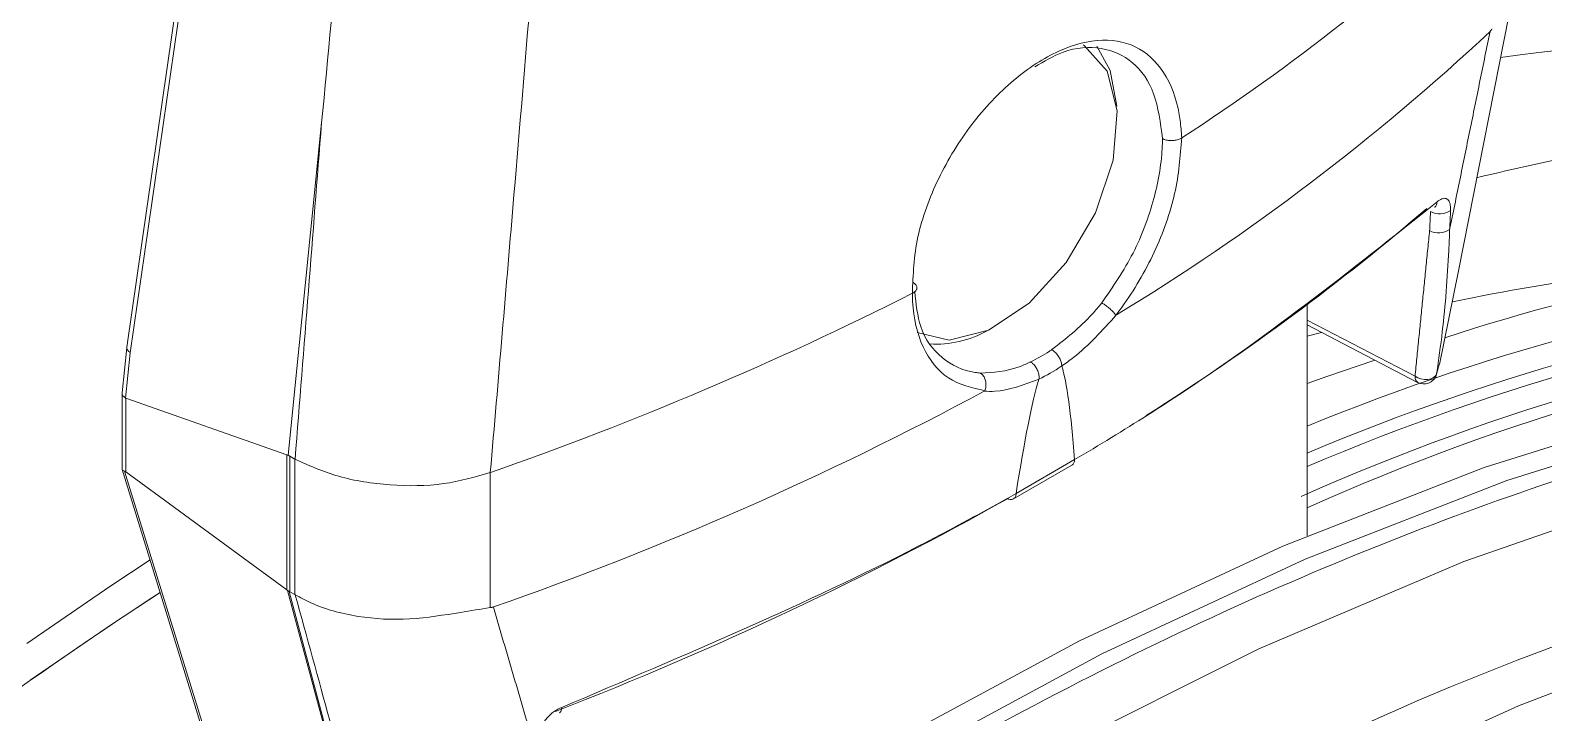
# Model space of a CAD drawing. Extents: x 2 to 136, y 1 to 99.
# Drawn here: x 99.678 to 100.817, y 15.407 to 15.921 of the extents above; entities that cross this region are included whole.
import ezdxf

# ---------------------------------------------------------------- set-up
doc = ezdxf.new("R2010")
doc.units = 0
doc.header["$MEASUREMENT"] = 0
doc.linetypes.add('SLD-Solid', pattern=[0])
doc.layers.add('OBJECT', color=7, linetype='CONTINUOUS')

msp = doc.modelspace()

# ---------------------------------------------------------------- linework, layer by layer
at = {"layer": 'OBJECT', "linetype": 'SLD-Solid', "lineweight": 15}
for p, q in [((99.8003, 16.0276), (99.7503, 15.6826)), ((99.7529, 15.6785), (99.8028, 16.0233)), ((99.8971, 15.8514), (99.872, 15.6013)), ((100.5447, 15.8402), (100.5447, 15.8402)), ((100.3419, 15.7231), (100.3419, 15.7231)), ((100.6392, 15.7148), (100.6392, 15.5407)), ((100.6392, 15.7029), (100.7204, 15.6607)), ((100.6392, 15.6994), (100.7224, 15.6561)), ((100.6392, 15.6909), (100.6501, 15.6937)), ((99.7503, 15.6825), (99.7469, 15.6483)), ((99.7495, 15.6443), (99.7529, 15.6785)), ((100.7367, 15.6626), (100.7364, 15.6614)), ((99.7469, 15.648), (99.7469, 15.5907)), ((99.7495, 15.6443), (99.7496, 15.6442)), ((99.7496, 15.6442), (99.871, 15.6016)), ((99.7496, 15.5889), (99.7496, 15.6442)), ((99.871, 15.6016), (99.871, 15.4999)), ((99.7469, 15.5905), (99.8168, 15.3645)), ((99.8731, 15.6006), (99.8768, 15.5984)), ((99.8731, 15.4985), (99.8731, 15.6006)), ((99.8768, 15.5984), (99.8771, 15.5983)), ((99.8768, 15.5984), (99.8768, 15.4964)), ((100.418, 15.5684), (100.462, 15.5938)), ((100.4201, 15.5726), (100.4641, 15.598)), ((99.8169, 15.3687), (99.7487, 15.5894)), ((99.871, 15.4999), (99.7496, 15.5889)), ((100.024, 15.4866), (100.024, 15.5882)), ((99.8715, 15.4995), (99.871, 15.4999)), ((99.9218, 15.3117), (99.8715, 15.4995)), ((99.8731, 15.4985), (99.8726, 15.4988)), ((99.8726, 15.4988), (99.9229, 15.311)), ((99.8768, 15.4964), (99.8731, 15.4985)), ((99.8772, 15.4962), (99.8768, 15.4964))]:
    msp.add_line(p, q, dxfattribs=at)
at = {"layer": 'OBJECT', "linetype": 'SLD-Solid', "lineweight": 15, "flags": 128}
for points in [[(100.7388, 15.6697), (100.7531, 15.74), (100.7951, 15.9525)], [(100.4705, 15.9103), (100.4713, 15.9098), (100.4886, 15.8905), (100.4962, 15.8605), (100.4931, 15.8235), (100.4798, 15.7838), (100.4578, 15.7464), (100.4298, 15.7157), (100.3992, 15.6954), (100.3697, 15.6879), (100.3456, 15.6938)], [(100.4959, 15.8641), (100.4909, 15.891), (100.4808, 15.9091)], [(100.7352, 15.788), (100.7353, 15.7881), (100.7359, 15.7885), (100.7358, 15.7885)], [(101.6221, 15.6829), (101.4908, 15.6996), (101.3547, 15.7036), (101.2141, 15.6947), (101.0699, 15.6731), (100.9225, 15.6389), (100.7726, 15.592), (100.6208, 15.5329), (100.4677, 15.4617), (100.314, 15.3786), (100.1602, 15.2842), (100.0072, 15.1787), (99.8553, 15.0625), (99.7054, 14.9362), (99.558, 14.8004), (99.4138, 14.6554), (99.2733, 14.5021), (99.2336, 14.4564)], [(101.6391, 15.6731), (101.5078, 15.6898), (101.3716, 15.6938), (101.2311, 15.6849), (101.0869, 15.6633), (100.9395, 15.6291), (100.7896, 15.5822), (100.6378, 15.5231), (100.4847, 15.4519), (100.3309, 15.3688), (100.1772, 15.2744), (100.0241, 15.1689), (99.8723, 15.0527), (99.7224, 14.9264), (99.575, 14.7906), (99.4308, 14.6456), (99.2903, 14.4923), (99.2336, 14.4268)], [(100.6392, 15.6553), (100.654, 15.6605), (100.6902, 15.6729)], [(100.7204, 15.6607), (100.7225, 15.6595), (100.7249, 15.6587), (100.7275, 15.6583), (100.73, 15.6584), (100.7323, 15.6589), (100.7343, 15.6598), (100.7358, 15.6611), (100.7367, 15.6626)], [(99.2336, 14.3443), (99.2486, 14.3624), (99.3882, 14.5225), (99.5319, 14.6744), (99.6793, 14.8173), (99.8296, 14.9506), (99.9823, 15.0738), (100.1366, 15.1864), (100.2919, 15.2878), (100.4475, 15.3777), (100.6028, 15.4556), (100.7572, 15.5212), (100.9098, 15.5742), (101.0601, 15.6144), (101.2075, 15.6416), (101.3513, 15.6558), (101.4908, 15.6568), (101.6256, 15.6446), (101.7549, 15.6193)], [(101.8644, 15.543), (101.7266, 15.5688), (101.5828, 15.5797), (101.4336, 15.5758), (101.2798, 15.557), (101.1222, 15.5234), (100.9615, 15.4752), (100.7984, 15.4127), (100.68, 15.3589)], [(99.675, 15.4596), (99.7376, 15.5024), (99.7679, 15.5225)], [(99.6777, 15.4319), (99.7396, 15.4743), (99.7755, 15.498)], [(100.0779, 15.4115), (100.0778, 15.4102), (100.0775, 15.4091), (100.0771, 15.4083), (100.0765, 15.4077), (100.0761, 15.4075)]]:
    msp.add_lwpolyline(points, dxfattribs=at)
at = {"layer": 'OBJECT', "linetype": 'SLD-Solid', "lineweight": 15}
for centre, radius, start, end in [((99.6379, 17.2353), 1.664, 303.0242, 313.2654), ((101.0887, 13.1167), 3.1592, 114.7348, 125.2598), ((100.9809, 14.5371), 1.4064, 76.4531, 97.7669), ((99.6079, 17.1698), 1.7111, 301.2479, 313.0955), ((100.9816, 14.5002), 1.4142, 76.5257, 97.9952), ((100.739, 15.797), 0.014, 240.3053, 305.4982), ((100.7315, 15.7922), 0.00559, 311.5155, 358.4949), ((100.7383, 15.7826), 0.014, 240.3047, 305.5012), ((101.2527, 14.1238), 1.6469, 81.2412, 108.0351), ((101.2852, 14.0487), 1.7019, 81.4782, 112.3063), ((101.0875, 14.0809), 1.6706, 93.3438, 101.7023), ((101.3077, 14.0206), 1.7177, 81.9245, 112.9005), ((101.3181, 14.0102), 1.722, 81.9421, 113.2172), ((99.1656, 18.0534), 2.6103, 289.202, 296.7849), ((101.3391, 13.9872), 1.7327, 81.9846, 113.9835), ((101.3496, 13.9786), 1.7352, 81.9947, 114.1653), ((100.3597, 15.7638), 0.0789, 266.4982, 299.2219), ((100.725, 15.66), 0.00465, 171.627, 237.1819), ((100.7271, 15.665), 0.01, 242.5349, 338.7646), ((99.1867, 17.8994), 2.5543, 289.1923, 298.2593), ((101.5106, 13.5849), 1.994, 90.747, 115.6342), ((102.0136, 12.0961), 4.0722, 123.3411, 133.0546)]:
    msp.add_arc(centre, radius, start, end, dxfattribs=at)
for centre, major_axis, ratio, start_param, end_param in [((98.0647, 12.9606), (1.5893, 16.547), 0.094708, 4.881569, 4.897081), ((98.8634, 16.3301), (2.2222, 0.1551), 0.524922, 5.514953, 5.671362), ((99.7603, 15.6814), (0.00993, -0.00122), 0.518445, 3.130203, 3.940071), ((99.6372, -1.0785), (0.8109, 16.7566), 0.01214, 0.048934, 0.112896), ((100.4513, 15.7767), (0.077, 0.1206), 0.545295, 3.86582, 4.036645), ((99.6372, -1.0785), (0.8109, 16.7566), 0.01214, 6.185917, 6.249879), ((99.7569, 15.6476), (0.01, -0.0005), 0.541019, 3.114567, 3.901656), ((99.958, 16.4481), (0.085, 0.847), 0.099986, 3.117364, 3.130453), ((99.958, 16.4476), (0.0807, 0.8484), 0.104683, 3.080691, 3.093782), ((99.7569, 15.5624), (-0.0087, 0.027), 0.181828, 6.036358, 6.17696), ((98.8634, 16.3301), (2.2222, 0.1551), 0.524922, 5.250963, 5.4472), ((98.4814, 16.088), (-1.7697, 5.6286), 0.198355, 4.51127, 4.544961)]:
    msp.add_ellipse(centre, major_axis=major_axis, ratio=ratio, start_param=start_param, end_param=end_param, dxfattribs=at)
for points, knots in [([(99.9523, 16.4675), (99.9519, 16.4625), (99.9498, 16.4377), (99.9409, 16.3332), (99.9236, 16.1324), (99.9066, 15.9523), (99.8971, 15.8514)], [0, 0, 0, 0, 0.024148, 0.120739, 0.507103, 1, 1, 1, 1]), ([(100.0241, 15.5883), (100.0301, 15.658), (100.0403, 15.7778), (100.0504, 15.8978), (100.0546, 15.948)], [0, 0, 0, 0, 0.581449, 1, 1, 1, 1]), ([(100.3419, 15.7231), (100.3425, 15.7371), (100.3436, 15.7651), (100.3603, 15.8102), (100.3857, 15.8516), (100.4178, 15.8854), (100.4525, 15.9078), (100.4858, 15.9162), (100.5142, 15.9095), (100.5346, 15.8882), (100.5432, 15.8621), (100.5444, 15.8446), (100.5447, 15.8402)], [0, 0, 0, 0, 0.106547, 0.213092, 0.319763, 0.426916, 0.534499, 0.642267, 0.74996, 0.857311, 0.964156, 1, 1, 1, 1]), ([(100.5303, 15.8396), (100.5287, 15.8515), (100.5256, 15.8753), (100.5089, 15.8989), (100.4851, 15.9095), (100.4588, 15.9081), (100.4411, 15.8978), (100.4341, 15.8937)], [0, 0, 0, 0, 0.214285, 0.42858, 0.642685, 0.856871, 1, 1, 1, 1]), ([(100.7669, 15.8102), (100.7852, 15.8145), (100.868, 15.8342), (101.0104, 15.8488), (101.1297, 15.8466), (101.1894, 15.8455)], [0, 0, 0, 0, 0.124265, 0.562133, 1, 1, 1, 1]), ([(100.4846, 15.7159), (100.4929, 15.7281), (100.5097, 15.7526), (100.5252, 15.7949), (100.53, 15.8239), (100.5302, 15.8379), (100.5303, 15.8396)], [0, 0, 0, 0, 0.318291, 0.636578, 0.954854, 1, 1, 1, 1]), ([(100.5447, 15.8402), (100.5437, 15.8264), (100.5416, 15.7989), (100.5253, 15.7536), (100.5077, 15.7232), (100.4967, 15.7088), (100.4951, 15.7068)], [0, 0, 0, 0, 0.315568, 0.631102, 0.947588, 1, 1, 1, 1]), ([(100.5303, 15.8396), (100.5304, 15.8396), (100.531, 15.8392), (100.5327, 15.8386), (100.5356, 15.8381), (100.539, 15.8382), (100.5422, 15.8388), (100.5439, 15.8397), (100.5447, 15.8402)], [0, 0, 0, 0, 0.032875, 0.166131, 0.374662, 0.583122, 0.791561, 1, 1, 1, 1]), ([(100.4641, 15.598), (100.4687, 15.6007), (100.4919, 15.6145), (100.5912, 15.676), (100.6719, 15.7402), (100.737, 15.792)], [0, 0, 0, 0, 0.045653, 0.228294, 1, 1, 1, 1]), ([(100.737, 15.792), (100.7383, 15.7929), (100.7408, 15.7948), (100.744, 15.7948), (100.7463, 15.7928), (100.7472, 15.7893), (100.7472, 15.7866), (100.7472, 15.7856)], [0, 0, 0, 0, 0.219063, 0.43802, 0.659217, 0.879998, 1, 1, 1, 1]), ([(100.7465, 15.7711), (100.7463, 15.7659), (100.7452, 15.7399), (100.7425, 15.7033), (100.7382, 15.6732), (100.7367, 15.6626)], [0, 0, 0, 0, 0.139683, 0.698663, 1, 1, 1, 1]), ([(100.3419, 15.7231), (100.3427, 15.7236), (100.3443, 15.7246), (100.3454, 15.7264), (100.3454, 15.7283), (100.3444, 15.7299), (100.3433, 15.7308), (100.3426, 15.7312), (100.3425, 15.7313)], [0, 0, 0, 0, 0.208439, 0.416878, 0.625338, 0.833869, 0.967125, 1, 1, 1, 1]), ([(100.3965, 15.6499), (100.3868, 15.6521), (100.3673, 15.6566), (100.3483, 15.6812), (100.3422, 15.7061), (100.342, 15.7211), (100.3419, 15.7231)], [0, 0, 0, 0, 0.315107, 0.632944, 0.949791, 1, 1, 1, 1]), ([(100.3437, 15.7244), (100.3447, 15.7152), (100.3468, 15.6945), (100.3632, 15.6729), (100.381, 15.6644), (100.3918, 15.6633), (100.3931, 15.6631)], [0, 0, 0, 0, 0.269356, 0.609723, 0.95051, 1, 1, 1, 1]), ([(100.4469, 15.6808), (100.4574, 15.6889), (100.4705, 15.6992), (100.4822, 15.7131), (100.4846, 15.7159)], [0, 0, 0, 0, 0.796377, 1, 1, 1, 1]), ([(100.4846, 15.7159), (100.4848, 15.7158), (100.4853, 15.7155), (100.4867, 15.7146), (100.4889, 15.713), (100.4915, 15.7109), (100.4937, 15.7086), (100.4946, 15.7074), (100.4951, 15.7068)], [0, 0, 0, 0, 0.048559, 0.140159, 0.355136, 0.570092, 0.785046, 1, 1, 1, 1]), ([(100.4955, 15.7069), (100.485, 15.6953), (100.4718, 15.6807), (100.4575, 15.6706), (100.4545, 15.6685)], [0, 0, 0, 0, 0.791837, 1, 1, 1, 1]), ([(100.4951, 15.7068), (100.4951, 15.7068), (100.4951, 15.7067), (100.4952, 15.7067), (100.4954, 15.7068), (100.4955, 15.7068), (100.4955, 15.7069)], [0, 0, 0, 0, 0.159853, 0.363916, 0.750553, 1, 1, 1, 1]), ([(101.6843, 15.6491), (101.6094, 15.6616), (101.4595, 15.6867), (101.2159, 15.6754), (100.9626, 15.6287), (100.7008, 15.5422), (100.4346, 15.4193), (100.167, 15.2613), (99.9015, 15.0692), (99.6418, 14.8458), (99.4175, 14.625), (99.286, 14.4709), (99.2336, 14.4095)], [0, 0, 0, 0, 0.10339, 0.207109, 0.310498, 0.413888, 0.517607, 0.620996, 0.724386, 0.828105, 0.931495, 1, 1, 1, 1]), ([(100.3931, 15.6631), (100.4029, 15.6637), (100.4151, 15.6643), (100.4283, 15.6703), (100.4309, 15.6715)], [0, 0, 0, 0, 0.796377, 1, 1, 1, 1]), ([(100.4309, 15.6715), (100.4357, 15.674), (100.441, 15.6768), (100.4463, 15.6803), (100.4469, 15.6808)], [0, 0, 0, 0, 0.886118, 1, 1, 1, 1]), ([(100.4373, 15.6586), (100.4373, 15.6596), (100.4374, 15.6615), (100.4364, 15.6648), (100.4349, 15.6678), (100.4333, 15.6697), (100.4319, 15.6709), (100.4313, 15.6713), (100.4309, 15.6715)], [0, 0, 0, 0, 0.20994, 0.419876, 0.629821, 0.839759, 0.898245, 1, 1, 1, 1]), ([(100.4469, 15.6808), (100.4473, 15.6805), (100.4479, 15.6801), (100.4493, 15.679), (100.451, 15.6771), (100.4529, 15.6743), (100.4542, 15.6712), (100.4544, 15.6694), (100.4545, 15.6685)], [0, 0, 0, 0, 0.101755, 0.160241, 0.370179, 0.580124, 0.79006, 1, 1, 1, 1]), ([(100.3965, 15.6499), (100.3968, 15.6509), (100.3975, 15.6531), (100.3973, 15.6565), (100.3964, 15.6596), (100.395, 15.6617), (100.3938, 15.6627), (100.3933, 15.663), (100.3931, 15.6631)], [0, 0, 0, 0, 0.214954, 0.429908, 0.644864, 0.859841, 0.951441, 1, 1, 1, 1]), ([(100.4373, 15.6586), (100.4259, 15.6543), (100.4115, 15.6489), (100.3987, 15.6494), (100.3961, 15.6495)], [0, 0, 0, 0, 0.79181, 1, 1, 1, 1]), ([(100.3961, 15.6495), (100.3961, 15.6495), (100.3962, 15.6496), (100.3964, 15.6497), (100.3964, 15.6498), (100.3965, 15.6498), (100.3965, 15.6499)], [0, 0, 0, 0, 0.344886, 0.69197, 0.859659, 1, 1, 1, 1]), ([(99.747, 15.5907), (99.7469, 15.5906), (99.7468, 15.5904), (99.7474, 15.5898), (99.7484, 15.5895), (99.7487, 15.5894)], [0, 0, 0, 0, 0.116965, 0.672334, 1, 1, 1, 1]), ([(99.8771, 15.5983), (99.8876, 15.5936), (99.9086, 15.5841), (99.9485, 15.5779), (99.9889, 15.5782), (100.0125, 15.5849), (100.024, 15.5882)], [0, 0, 0, 0, 0.253584, 0.507165, 0.760848, 1, 1, 1, 1]), ([(100.4641, 15.598), (100.464, 15.5972), (100.4637, 15.5955), (100.4628, 15.5942), (100.4621, 15.5939), (100.462, 15.5939)], [0, 0, 0, 0, 0.461523, 0.923057, 1, 1, 1, 1]), ([(100.4201, 15.5726), (100.4153, 15.5699), (100.3913, 15.5565), (100.2841, 15.4987), (100.1701, 15.4505), (100.0779, 15.4115)], [0, 0, 0, 0, 0.045653, 0.228294, 1, 1, 1, 1]), ([(100.4201, 15.5726), (100.42, 15.5717), (100.4197, 15.57), (100.4184, 15.5685), (100.4166, 15.5678), (100.4149, 15.5681), (100.4139, 15.5685), (100.4137, 15.5686)], [0, 0, 0, 0, 0.235914, 0.471834, 0.707753, 0.925409, 1, 1, 1, 1]), ([(99.8772, 15.4962), (99.881, 15.4941), (99.8947, 15.4867), (99.9237, 15.4788), (99.9632, 15.4766), (99.998, 15.4825), (100.0167, 15.4854), (100.024, 15.4866)], [0, 0, 0, 0, 0.097508, 0.351331, 0.599304, 0.843154, 1, 1, 1, 1]), ([(100.0779, 15.4115), (100.076, 15.4106), (100.072, 15.4087), (100.0667, 15.4038), (100.0627, 15.3981), (100.0606, 15.3929), (100.0603, 15.39), (100.0602, 15.389)], [0, 0, 0, 0, 0.219063, 0.43802, 0.659217, 0.879998, 1, 1, 1, 1])]:
    msp.add_open_spline(points, degree=3, knots=knots, dxfattribs=at)
for points in [[(100.7769, 15.9203), (100.7784, 15.9221)], [(100.7465, 15.7711), (100.7769, 15.9203)], [(100.7314, 15.7704), (100.7321, 15.7848)], [(100.7472, 15.7856), (100.7465, 15.7711)], [(100.7204, 15.6607), (100.7314, 15.7704)], [(100.4373, 15.6586), (100.4373, 15.6586)], [(100.4545, 15.6685), (100.4545, 15.6685)], [(100.7367, 15.6626), (100.7386, 15.6697)], [(100.4641, 15.598), (100.4641, 15.598)], [(100.024, 15.5882), (100.0241, 15.5883)], [(100.4201, 15.5726), (100.4201, 15.5726)], [(99.8715, 15.4995), (99.8726, 15.4988)], [(100.0264, 15.487), (100.024, 15.4866)], [(100.0595, 15.3746), (100.0264, 15.487)]]:
    msp.add_open_spline(points, degree=1, dxfattribs=at)

doc.saveas('drawing.dxf')
